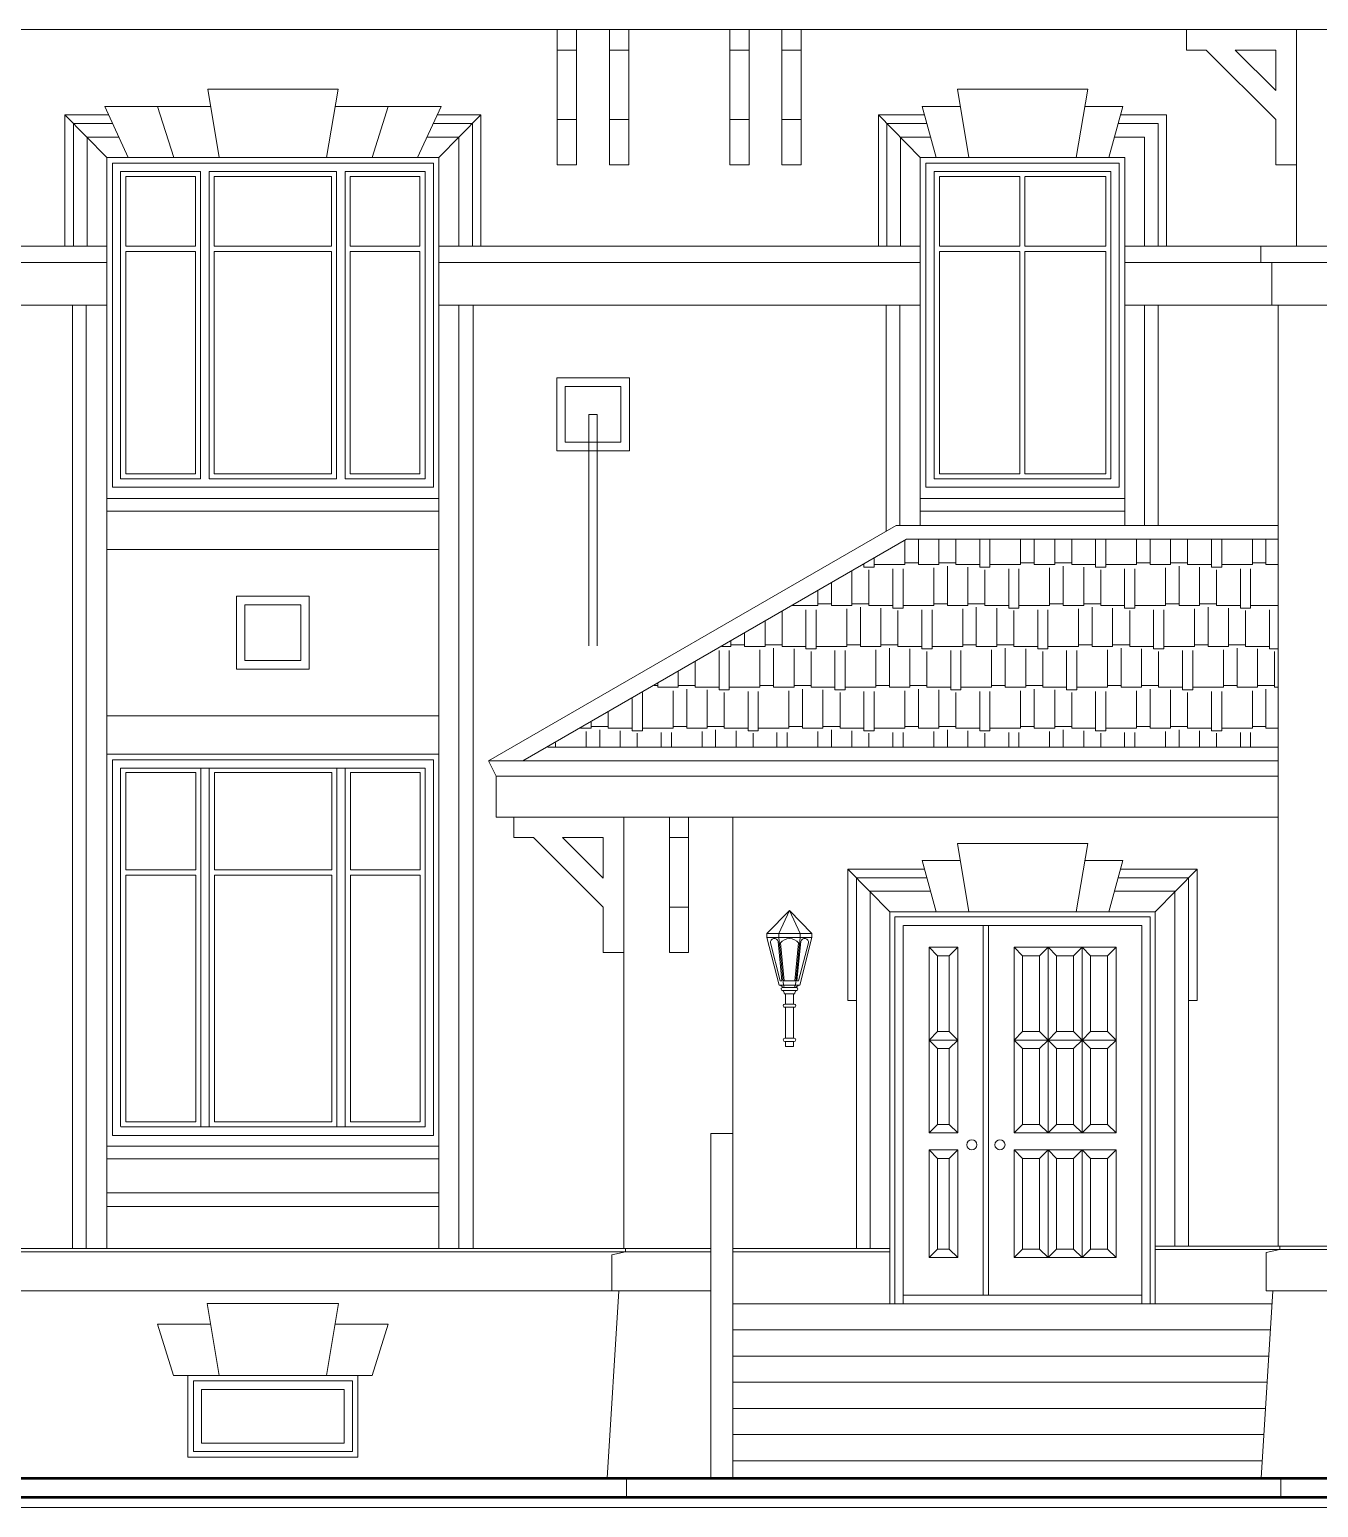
# Model space of a CAD drawing. Header units: millimetres. Extents: x 74752 to 193506, y -83124 to -13126.
# Drawn here: x 82636 to 90200, y -29685 to -21014 of the extents above; entities that cross this region are included whole.
import ezdxf

# ---------------------------------------------------------------- set-up
doc = ezdxf.new("R2010")
doc.units = ezdxf.units.MM
doc.layers.add('wall', color=5, linetype='Continuous')

msp = doc.modelspace()

# ---------------------------------------------------------------- hatches: boundary and pattern name
at = {"layer": 'wall', "linetype": 'Continuous', "lineweight": 15, "ltscale": 0.13, "true_color": 0x8f9991}
h = msp.add_hatch(dxfattribs=at)
h.set_pattern_fill('AR-RSHKE', color=252, scale=20, style=0)
h.set_pattern_definition([(0, (-7030557.72, 1248086.66), (510, 240), [120, -100, 140, -60, 180, -80]), (0, (-7030437.72, 1248096.66), (510, 240), [100, -380, 80, -120]), (0, (-7030197.72, 1248071.66), (510, 240), [60, -620]), (90, (-7030557.72, 1248086.66), (-170, 240), [230, -730]), (90, (-7030437.72, 1248086.66), (-170, 240), [225, -735]), (90, (-7030337.72, 1248086.66), (-170, 240), [210, -750]), (90, (-7030197.72, 1248071.66), (-170, 240), [230, -730]), (90, (-7030137.72, 1248071.66), (-170, 240), [230, -730]), (90, (-7029957.72, 1248086.66), (-170, 240), [220, -740])])
h.paths.add_polyline_path([(89963.6, -24004.7), (87782.3, -24004.7), (85677.5, -25224.9), (89963.6, -25224.9)])

# ---------------------------------------------------------------- linework, layer by layer
at = {"layer": 'wall', "color": 250, "linetype": 'Continuous', "lineweight": 15, "ltscale": 0.13}
for p, q in [((80722.2, -21014.4, -51547.4), (97055.3, -21014.4, -51547.4)), ((89321.3, -21014.4, -51546.7), (90071.9, -21014.4, -51546.7)), ((89426.8, -21014.2, -51546.7), (89426.8, -21134.2, -51546.7)), ((89426.8, -21014.2, -51546.7), (89426.8, -21134.2, -51546.7)), ((90071.9, -21014.4, -51546.7), (90071.9, -22285.9, -51546.7)), ((85731.6, -21134.2, -51566.1), (85846.8, -21134.2, -51566.1)), ((86037.6, -21134.2, -51566.1), (86152.8, -21134.2, -51566.1)), ((86860.8, -21134.2, -51566.1), (86745.6, -21134.2, -51566.1)), ((87166.8, -21134.2, -51566.1), (87051.6, -21134.2, -51566.1)), ((89542, -21134.2, -51546.7), (89426.8, -21134.2, -51546.7)), ((89542, -21134.2, -51546.7), (89426.8, -21134.2, -51546.7)), ((89950.1, -21542.3, -51546.7), (89542, -21134.2, -51546.7)), ((89950.1, -21542.3, -51546.7), (89542, -21134.2, -51546.7)), ((89711.7, -21134.2, -51546.7), (89950.1, -21134.2, -51546.7)), ((89950.1, -21372.6, -51546.7), (89711.7, -21134.2, -51546.7)), ((89711.7, -21134.2, -51546.7), (89950.1, -21134.2, -51546.7)), ((89950.1, -21372.6, -51546.7), (89711.7, -21134.2, -51546.7)), ((89950.1, -21134.2, -51546.7), (89950.1, -21372.6, -51546.7)), ((89950.1, -21134.2, -51546.7), (89950.1, -21372.6, -51546.7)), ((83681.5, -21364.7, -51455), (84064, -21364.7, -51431.8)), ((83681.5, -21364.7, -51468.5), (83749.3, -21764.7, -51481.3)), ((84446.5, -21364.7, -51455), (84064, -21364.7, -51431.8)), ((84446.5, -21364.7, -51468.5), (84378.7, -21764.7, -51481.3)), ((88081.1, -21364.7, -51426.2), (88463.6, -21364.7, -51403)), ((88081.1, -21364.7, -51439.7), (88148.9, -21764.7, -51452.5)), ((88846.2, -21364.7, -51426.2), (88463.6, -21364.7, -51403)), ((88846.2, -21364.7, -51439.7), (88778.4, -21764.7, -51452.5)), ((83077, -21464.7, -51518.5), (83698.4, -21464.7, -51471.6)), ((83214.3, -21764.7, -51545.9), (83077, -21464.7, -51546.7)), ((83387.7, -21464.7, -51547.1), (83481.8, -21764.7, -51546.2)), ((85051, -21464.7, -51518.5), (84429.6, -21464.7, -51471.6)), ((84740.3, -21464.7, -51547.1), (84646.2, -21764.7, -51546.2)), ((84913.6, -21764.7, -51545.9), (85051, -21464.7, -51546.7)), ((87874.4, -21464.7, -51461.6), (88098.1, -21464.7, -51442.8)), ((87956.4, -21764.7, -51532.2), (87874.4, -21464.7, -51534.5)), ((89052.9, -21464.7, -51461.6), (88829.2, -21464.7, -51442.8)), ((88970.9, -21764.7, -51532.2), (89052.9, -21464.7, -51534.5)), ((82843.2, -21514.7, -51536.2), (83099.9, -21514.7, -51516.8)), ((82843.2, -21514.7, -51526.2), (82843.2, -22285.9, -51528.7)), ((83089.2, -21764.7, -51526.4), (82843.2, -21514.7, -51526.2)), ((82893.2, -21565.6, -51526.3), (83123.2, -21565.6, -51526.3)), ((82893.2, -21565.6, -51526.4), (82893.2, -22285.9, -51528.7)), ((85234.7, -21565.6, -51526.3), (85004.8, -21565.6, -51526.3)), ((85284.7, -21514.7, -51536.2), (85028.1, -21514.7, -51516.8)), ((85038.8, -21764.7, -51526.4), (85284.7, -21514.7, -51526.2)), ((85234.7, -21565.6, -51526.4), (85234.7, -22285.9, -51528.7)), ((85284.7, -21514.7, -51526.2), (85284.7, -22285.9, -51528.7)), ((85731.6, -21541.5, -51566.1), (85846.8, -21541.5, -51566.1)), ((86037.6, -21541.5, -51566.1), (86152.8, -21541.5, -51566.1)), ((86860.8, -21541.5, -51566.1), (86745.6, -21541.5, -51566.1)), ((87166.8, -21541.5, -51566.1), (87051.6, -21541.5, -51566.1)), ((87617.7, -21514.7, -51553.9), (87617.7, -22285.9, -51545.3)), ((87617.7, -21514.7, -51552), (87888.1, -21514.7, -51531.6)), ((87863.6, -21764.7, -51544.1), (87617.7, -21514.7, -51544)), ((87667.7, -21565.6, -51544), (87667.7, -22285.9, -51535.7)), ((87667.7, -21565.6, -51544), (87901.9, -21565.6, -51544)), ((89259.5, -21565.6, -51544), (89025.3, -21565.6, -51544)), ((89309.5, -21514.7, -51552), (89039.2, -21514.7, -51531.6)), ((89259.5, -21565.6, -51544), (89259.5, -22285.9, -51535.7)), ((89309.5, -21514.7, -51553.9), (89309.5, -22285.9, -51545.3)), ((89950.1, -21542.3, -51546.7), (89950.1, -21808, -51546.7)), ((89950.1, -21542.3, -51546.7), (89950.1, -21808, -51546.7)), ((82973.2, -21644.7, -51526.4), (83159.4, -21644.7, -51512.3)), ((82973.2, -21644.7, -51526.4), (82973.2, -22285.9, -51528.5)), ((85154.7, -21644.7, -51526.4), (84968.6, -21644.7, -51512.3)), ((85154.7, -21644.7, -51526.4), (85154.7, -22285.9, -51528.5)), ((87747.7, -21644.7, -51544.1), (87923.6, -21644.7, -51530.8)), ((87747.7, -21644.7, -51544.1), (87747.7, -22285.9, -51544.1)), ((89179.5, -21644.7, -51544.1), (89003.7, -21644.7, -51530.8)), ((89179.5, -21644.7, -51544.1), (89179.5, -22285.9, -51544.1)), ((83088.8, -21764.7, -51584), (83088.8, -28164.7, -51606.6)), ((85038.8, -21764.7, -51526.4), (83088.8, -21764.7, -51584)), ((83088.8, -21764.7, -51584), (83088.8, -27574.7, -51604.7)), ((85005.8, -21797.7, -51526.4), (83121.8, -21797.7, -51584)), ((83121.8, -21797.7, -51584), (83121.8, -23699.7, -51574.6)), ((83170.6, -21846.7, -51584), (83639.9, -21846.7, -51568.9)), ((83170.6, -21846.7, -51584), (83170.6, -23650.7, -51574.6)), ((83639.9, -21846.7, -51473.8), (83639.9, -23650.7, -52873.1)), ((83689.9, -21846.7, -51567.2), (84438, -21846.7, -51543.1)), ((83689.9, -21846.7, -51473.8), (83689.9, -23650.7, -52873.1)), ((84438, -21846.7, -51372.6), (84438, -23650.7, -52771.9)), ((84488, -21846.7, -51372.6), (84488, -23650.7, -52771.9)), ((84488, -21846.7, -51541.5), (84957, -21846.7, -51526.4)), ((84957, -21846.7, -51526.4), (84957, -23650.7, -51517)), ((85005.8, -21797.7, -51526.4), (85005.8, -23699.7, -51517)), ((85005.8, -21797.7, -51526.4), (85005.8, -23699.7, -51517)), ((85038.8, -21764.7, -51526.4), (85038.8, -28164.7, -51549)), ((85038.8, -21764.7, -51526.4), (85038.8, -27574.7, -51547.1)), ((87863.6, -21764.7, -51526.4), (87863.6, -23924.7, -51522)), ((89063.6, -21764.7, -51526.4), (87863.6, -21764.7, -51526.4)), ((87863.6, -21764.7, -51526.4), (87863.6, -23924.7, -51522)), ((89030.6, -21797.7, -51509.4), (87896.6, -21797.7, -51544.1)), ((87896.6, -21797.7, -51544.1), (87896.6, -23699.7, -51534.8)), ((87945.4, -21846.7, -51544.1), (88981.9, -21846.7, -51510.7)), ((87945.4, -21846.7, -51544.1), (87945.4, -23650.7, -51534.8)), ((88981.9, -21846.7, -51526.4), (88981.9, -23650.7, -51517.8)), ((89030.6, -21797.7, -51526.4), (89030.6, -23699.7, -51517.8)), ((89063.6, -21764.7, -51526.4), (89063.6, -23924.7, -51522)), ((89063.6, -21764.7, -51526.4), (89063.6, -23924.7, -51522)), ((90070.1, -21808, -51546.7), (89950.1, -21808, -51546.7)), ((90071.9, -21808, -51546.7), (89950.1, -21808, -51546.7)), ((88448, -21876.6, -51544.1), (88448, -22285.9, -51786.1)), ((88478, -21876.6, -51544.1), (88478, -22285.9, -51786.1)), ((83088.8, -21964.7, -51584), (83088.8, -23941.7, -51574.6)), ((85038.8, -21964.7, -51526.4), (85038.8, -23941.7, -51517)), ((87863.6, -21956.3, -51548.1), (87863.6, -23924.7, -51518)), ((89063.6, -21956.3, -51548.1), (89063.6, -23924.7, -51518)), ((83088.8, -22285.9, -51949.8), (81262.2, -22285.9, -51949.8)), ((87863.6, -22285.9, -51585.5), (85038.8, -22285.9, -51585.5)), ((88448, -22285.9, -51786.1), (87975.5, -22285.9, -51786.1)), ((88448, -22316.3, -51786.1), (87975.5, -22316.3, -51786.1)), ((88448, -22316.3, -51786.1), (88448, -23620.9, -51269.5)), ((88951.8, -22285.9, -51786.1), (88478, -22285.9, -51786.1)), ((88951.8, -22316.3, -51786.1), (88478, -22316.3, -51786.1)), ((88478, -22316.3, -51786.1), (88478, -23620.9, -51269.5)), ((89862, -22285.9, -51585.5), (89063.6, -22285.9, -51585.5)), ((89862, -22285.9, -51585.5), (91643.8, -22285.9, -51614)), ((89862, -22285.9, -51584.8), (89862, -22380.9, -51584.8)), ((89862, -22349.2, -51546.7), (89862, -22380.9, -51538.9)), ((89862, -22349.2, -51546.7), (89862, -22380.9, -51538.9)), ((81262.2, -22380.9, -51949.8), (83088.8, -22380.9, -51949.8)), ((85038.8, -22380.9, -51585.5), (87863.6, -22380.9, -51585.5)), ((89862, -22380.9, -51538.9), (89063.6, -22380.9, -51538.9)), ((89862, -22380.9, -51538.9), (89927, -22380.9, -51538.9)), ((89927, -22630.9, -51585.5), (89927, -22380.9, -51538.9)), ((89927, -22630.9, -51585.5), (89927, -22380.9, -51538.9)), ((89927, -22630.9, -51584.8), (89927, -22380.9, -51577.1)), ((89927, -22630.9, -51584.8), (89927, -22380.9, -51577.1)), ((89927, -22380.9, -51538.9), (91643.8, -22380.9, -51575.1)), ((81327.2, -22630.9, -51949.8), (83088.8, -22630.9, -51949.8)), ((82888.8, -22630.9, -51586.3), (82888.8, -28164.7, -51598.2)), ((82968.8, -22630.9, -51586.5), (82968.8, -28164.7, -51600.5)), ((85038.8, -22630.9, -51585.5), (87863.6, -22630.9, -51585.5)), ((85154.7, -22630.9, -51529.7), (85154.7, -28164.7, -51548.1)), ((85239.2, -22630.9, -51586.3), (85239.2, -28164.7, -51598.2)), ((87663.6, -22630.9, -51536.1), (87663.6, -23958, -51521.3)), ((87743.6, -22630.9, -51536.7), (87743.6, -23924.7, -51521.8)), ((89063.6, -22630.9, -51585.5), (89963.6, -22630.9, -51585.5)), ((89179.5, -22630.9, -51536.7), (89179.5, -23924.7, -51521.8)), ((89259.5, -22630.9, -51536.1), (89259.5, -23924.7, -51521.7)), ((89927, -22630.9, -51585.5), (89963.6, -22630.9, -51585.5)), ((89927, -22630.9, -51584.8), (89963.6, -22630.9, -51584.8)), ((89963.6, -22630.9, -51585.5), (89963.6, -28151.1, -51548.9)), ((89963.6, -22630.9, -51582.5), (91643.8, -22630.9, -51614)), ((85918.1, -23271.7, -51566.1), (85918.1, -24629.6, -51566.1)), ((85968.1, -23271.7, -51566.1), (85918.1, -23271.7, -51566.1)), ((85968.1, -23271.7, -51566.1), (85968.1, -24629.6, -51566.1)), ((83639.9, -23650.7, -51559.5), (83170.6, -23650.7, -51574.6)), ((84438, -23650.7, -51533.8), (83689.9, -23650.7, -51557.9)), ((84957, -23650.7, -51517), (84488, -23650.7, -51532.2)), ((88981.9, -23650.7, -51517.8), (87945.4, -23650.7, -51517.8)), ((85005.8, -23699.7, -51517), (83121.8, -23699.7, -51574.6)), ((89030.6, -23699.7, -51517.8), (87896.6, -23699.7, -51517.8)), ((83088.8, -23764.7, -51574.6), (85038.8, -23764.7, -51517)), ((83088.8, -23839.7, -51574.6), (85038.8, -23839.7, -51517)), ((87863.6, -23764.7, -51517.8), (89063.6, -23764.7, -51517.8)), ((87863.6, -23839.7, -51517.8), (89063.6, -23839.7, -51517.8)), ((85330.1, -25305.3, -51517.8), (87721.4, -23924.7, -51517.8)), ((87721.4, -23924.7, -54751.2), (89963.6, -23924.7, -54751.2)), ((85531.1, -25304.4, -51517.8), (87782.3, -24004.7, -51517.8)), ((87782.3, -24004.7, -54751.2), (89963.6, -24004.7, -54751.2)), ((83088.8, -24064.7, -51574.6), (85038.8, -24064.7, -51517)), ((83088.8, -25039.9, -51546.7), (85038.8, -25039.9, -51489.1)), ((85677.5, -25224.4, -51517.8), (89963.6, -25224.4, -51517.8)), ((83088.8, -25264.9, -51546.7), (85038.8, -25264.9, -51489.1)), ((83088.8, -25264.9, -51546.7), (85038.8, -25264.9, -51489.1)), ((83121.8, -25297.9, -51546.7), (83121.8, -27501.7, -51604.7)), ((85005.8, -25297.9, -51489.1), (83121.8, -25297.9, -51546.7)), ((85005.8, -25297.9, -51489.1), (85005.8, -27501.7, -51547.1)), ((85373.9, -25395.2, -51517.8), (85330.1, -25305.3, -51517.8)), ((85331, -25304.4, -51517.8), (89963.6, -25304.4, -51517.8)), ((83170.6, -25346.9, -51546.7), (84957, -25346.9, -51489.1)), ((83170.6, -25346.9, -51546.7), (83170.6, -27450.7, -51604.7)), ((83641, -25346.9, -51269.7), (83641, -27452.7, -52903.1)), ((83691, -25346.9, -51269.7), (83691, -27452.7, -52903.1)), ((84439.1, -25346.9, -51168.5), (84439.1, -27452.7, -52802)), ((84489.1, -25346.9, -51168.5), (84489.1, -27452.7, -52802)), ((84957, -25346.9, -51489.1), (84957, -27452.7, -51547.1)), ((85373.7, -25394.3, -51517.8), (89963.6, -25394.3, -51517.8)), ((85373.7, -25634.7, -51517.8), (85373.7, -25394.7, -51517.8)), ((85373.7, -25634.7, -51517.8), (89963.6, -25634.7, -51517.8)), ((85478.5, -25635, -51517.8), (85478.5, -25755, -51517.8)), ((85478.5, -25635, -51517.8), (85478.5, -25755, -51517.8)), ((85593.7, -25755, -51517.8), (85478.5, -25755, -51517.8)), ((85593.7, -25755, -51517.8), (85478.5, -25755, -51517.8)), ((86001.8, -26163.1, -51517.8), (85593.7, -25755, -51517.8)), ((86001.8, -26163.1, -51517.8), (85593.7, -25755, -51517.8)), ((85763.4, -25755, -51517.8), (86001.8, -25755, -51517.8)), ((86001.8, -25993.4, -51517.8), (85763.4, -25755, -51517.8)), ((85763.4, -25755, -51517.8), (86001.8, -25755, -51517.8)), ((86001.8, -25993.4, -51517.8), (85763.4, -25755, -51517.8)), ((86001.8, -25755, -51517.8), (86001.8, -25993.4, -51517.8)), ((86001.8, -25755, -51517.8), (86001.8, -25993.4, -51517.8)), ((86506, -25755, -51517.8), (86390.8, -25755, -51517.8)), ((88081.1, -25789.7, -51446.8), (88463.6, -25789.7, -51423.6)), ((88081.1, -25789.7, -51460.3), (88148.9, -26189.7, -51473.2)), ((88846.2, -25789.7, -51446.8), (88463.6, -25789.7, -51423.6)), ((88846.2, -25789.7, -51460.3), (88778.4, -26189.7, -51473.2)), ((87874.4, -25889.7, -51482.2), (88098.1, -25889.7, -51463.4)), ((87956.4, -26189.7, -51552.8), (87874.4, -25889.7, -51555.2)), ((89052.9, -25889.7, -51482.2), (88829.2, -25889.7, -51463.4)), ((88970.9, -26189.7, -51552.8), (89052.9, -25889.7, -51555.2)), ((87438.7, -25939.7, -51556.8), (87438.7, -26710.9, -51548.2)), ((87438.7, -25939.7, -51554.9), (87888.1, -25939.7, -51521)), ((87684.6, -26189.7, -51547), (87438.7, -25939.7, -51546.9)), ((87488.7, -25990.6, -51546.9), (87488.7, -28164.7, -51521.9)), ((87488.7, -25990.6, -51546.9), (87901.9, -25990.6, -51546.9)), ((89438.5, -25990.6, -51546.9), (89025.3, -25990.6, -51546.9)), ((89488.5, -25939.7, -51554.9), (89039.2, -25939.7, -51521)), ((89242.6, -26189.7, -51547), (89488.5, -25939.7, -51546.9)), ((89438.5, -25990.6, -51546.9), (89438.5, -28151.1, -51522)), ((89488.5, -25939.7, -51556.8), (89488.5, -26710.9, -51548.2)), ((87568.7, -26069.7, -51547), (87923.6, -26069.7, -51520.2)), ((87568.7, -26069.7, -51547), (87568.7, -28164.7, -51547)), ((89358.5, -26069.7, -51547), (89003.7, -26069.7, -51520.2)), ((89358.5, -26069.7, -51547), (89358.5, -28151.1, -51547)), ((86001.8, -26163.1, -51517.8), (86001.8, -26428.8, -51517.8)), ((86001.8, -26163.1, -51517.8), (86001.8, -26428.8, -51517.8)), ((86506, -26162.3, -51517.8), (86390.8, -26162.3, -51517.8)), ((87095.9, -26183.1, -51545.2), (86963.9, -26317.3, -51545.2)), ((87033.5, -26317.3, -51545.2), (87095.9, -26183.1, -51545.2)), ((87227.9, -26317.3, -51545.2), (87095.9, -26183.1, -51545.2)), ((87158.3, -26317.3, -51545.2), (87095.9, -26183.1, -51545.2)), ((87684.6, -26189.7, -51547), (87684.6, -28489.7, -51547)), ((87684.6, -26189.7, -51547), (89242.6, -26189.7, -51547)), ((87684.6, -26189.7, -51547), (87684.6, -28489.7, -51547)), ((87713.6, -26219.7, -51547), (87713.6, -28489.7, -51547)), ((87713.6, -26219.7, -51547), (87713.6, -28489.7, -51547)), ((87715, -26219.7, -51547), (89213.7, -26219.7, -51547)), ((87715, -26219.7, -51547), (89213.7, -26219.7, -51547)), ((87763.6, -26269.7, -51547), (87763.6, -28489.7, -51547)), ((87763.6, -26269.7, -51547), (87763.6, -28489.7, -51547)), ((87765, -26269.7, -51547), (89163.7, -26269.7, -51547)), ((87765, -26269.7, -51547), (89163.7, -26269.7, -51547)), ((88233, -26269.7, -51547), (88233, -28439.6, -51547)), ((88233, -26269.7, -51547), (88233, -28439.6, -51547)), ((88263.4, -26269.7, -51547), (88263.4, -28439.6, -51547)), ((88263.4, -26269.7, -51547), (88263.4, -28439.6, -51547)), ((89163.7, -26269.7, -51547), (89163.7, -28489.5, -51547)), ((89163.7, -26269.7, -51547), (89163.7, -28489.5, -51547)), ((89213.7, -26219.7, -51547), (89213.7, -28489.5, -51547)), ((89213.7, -26219.7, -51547), (89213.7, -28489.5, -51547)), ((89242.6, -26189.7, -51547), (89242.6, -28489.5, -51547)), ((89242.6, -26189.7, -51547), (89242.6, -28489.5, -51547)), ((87227.9, -26317.3, -51545.2), (86963.9, -26317.3, -51545.2)), ((86963.9, -26317.3, -51545.2), (86963.9, -26341.3, -51545.2)), ((87227.9, -26341.3, -51545.2), (86963.9, -26341.3, -51545.2)), ((87035.9, -26619.7, -51545.2), (86963.9, -26341.3, -51545.2)), ((87033.5, -26341.3, -51545.2), (87033.5, -26317.3, -51545.2)), ((87059.9, -26619.7, -51545.2), (87033.5, -26341.3, -51545.2)), ((87131.9, -26619.7, -51545.2), (87158.3, -26341.3, -51545.2)), ((87227.9, -26341.3, -51545.2), (87155.9, -26619.7, -51545.2)), ((87158.3, -26341.3, -51545.2), (87158.3, -26317.3, -51545.2)), ((87227.9, -26341.3, -51545.2), (87227.9, -26317.3, -51545.2)), ((86121.8, -26428.8, -51517.8), (86001.8, -26428.8, -51517.8)), ((86121.8, -26428.8, -51517.8), (86001.8, -26428.8, -51517.8)), ((87042.1, -26595.7, -51545.2), (86984.5, -26372.8, -51545.2)), ((87051.8, -26595.7, -51545.2), (87029.6, -26363.7, -51545.2)), ((87063.9, -26595.7, -51545.2), (87042.5, -26372.6, -51545.2)), ((87128, -26595.7, -51545.2), (87149.3, -26372.8, -51545.2)), ((87140, -26595.7, -51545.2), (87162.3, -26363.7, -51545.2)), ((87207.4, -26372.8, -51545.2), (87149.7, -26595.7, -51545.2)), ((87915, -26397.7, -51547), (88083, -26397.7, -51547)), ((87915, -26397.7, -51547), (87915, -27487.1, -51547)), ((87965, -26447.7, -51547), (87915, -26397.7, -51547)), ((87915, -26397.7, -51547), (88083, -26397.7, -51547)), ((87915, -26397.7, -51547), (87915, -27487.1, -51547)), ((87965, -26447.7, -51547), (87915, -26397.7, -51547)), ((88033, -26447.7, -51547), (88083, -26397.7, -51547)), ((88033, -26447.7, -51547), (88083, -26397.7, -51547)), ((88083, -26397.7, -51547), (88083, -27487.1, -51547)), ((88083, -26397.7, -51547), (88083, -27487.1, -51547)), ((89012.3, -26397.7, -51547), (88414.2, -26397.7, -51547)), ((88414.2, -26397.7, -51547), (88414.2, -27487.1, -51547)), ((88464.2, -26447.7, -51547), (88414.2, -26397.7, -51547)), ((89012.3, -26397.7, -51547), (88414.2, -26397.7, -51547)), ((88414.2, -26397.7, -51547), (88414.2, -27487.1, -51547)), ((88464.2, -26447.7, -51547), (88414.2, -26397.7, -51547)), ((88563.6, -26447.7, -51547), (88613.6, -26397.7, -51547)), ((88613.6, -26397.7, -51547), (88613.6, -27487.1, -51547)), ((88613.6, -26397.7, -51547), (88613.6, -27487.1, -51547)), ((88663.6, -26447.7, -51547), (88613.6, -26397.7, -51547)), ((88762.9, -26447.7, -51547), (88812.9, -26397.7, -51547)), ((88762.9, -26447.7, -51547), (88812.9, -26397.7, -51547)), ((88812.9, -26397.7, -51547), (88812.9, -27487.1, -51547)), ((88862.9, -26447.7, -51547), (88812.9, -26397.7, -51547)), ((88812.9, -26397.7, -51547), (88812.9, -27487.1, -51547)), ((88962.3, -26447.7, -51547), (89012.3, -26397.7, -51547)), ((88962.3, -26447.7, -51547), (89012.3, -26397.7, -51547)), ((89012.3, -26397.7, -51547), (89012.3, -27487.1, -51547)), ((89012.3, -26397.7, -51547), (89012.3, -27487.1, -51547)), ((87965, -26447.7, -51547), (88033, -26447.7, -51547)), ((87965, -26447.7, -51547), (87965, -26892.4, -51547)), ((87965, -26447.7, -51547), (88033, -26447.7, -51547)), ((87965, -26447.7, -51547), (87965, -26892.4, -51547)), ((88033, -26447.7, -51547), (88033, -26892.4, -51547)), ((88033, -26447.7, -51547), (88033, -26892.4, -51547)), ((88563.6, -26447.7, -51547), (88464.2, -26447.7, -51547)), ((88464.2, -26447.7, -51547), (88464.2, -26892.4, -51547)), ((88563.6, -26447.7, -51547), (88464.2, -26447.7, -51547)), ((88464.2, -26447.7, -51547), (88464.2, -26892.4, -51547)), ((88563.6, -26447.7, -51547), (88563.6, -26892.4, -51547)), ((88563.6, -26447.7, -51547), (88563.6, -26892.4, -51547)), ((88762.9, -26447.7, -51547), (88663.6, -26447.7, -51547)), ((88762.9, -26447.7, -51547), (88663.6, -26447.7, -51547)), ((88663.6, -26447.7, -51547), (88663.6, -26892.4, -51547)), ((88762.9, -26447.7, -51547), (88762.9, -26892.4, -51547)), ((88762.9, -26447.7, -51547), (88762.9, -26892.4, -51547)), ((88962.3, -26447.7, -51547), (88862.9, -26447.7, -51547)), ((88962.3, -26447.7, -51547), (88862.9, -26447.7, -51547)), ((88862.9, -26447.7, -51547), (88862.9, -26892.4, -51547)), ((88962.3, -26447.7, -51547), (88962.3, -26892.4, -51547)), ((88962.3, -26447.7, -51547), (88962.3, -26892.4, -51547)), ((87051.8, -26595.7, -51545.2), (87042.1, -26595.7, -51545.2)), ((87128, -26595.7, -51545.2), (87063.9, -26595.7, -51545.2)), ((87149.7, -26595.7, -51545.2), (87140, -26595.7, -51545.2)), ((87155.9, -26619.7, -51545.2), (87035.9, -26619.7, -51545.2)), ((87136, -26634.3, -51545.2), (87055.9, -26634.3, -51545.2)), ((87135.7, -26652.4, -51545.2), (87056.1, -26652.4, -51545.2)), ((87127.6, -26670.5, -51545.2), (87064.3, -26670.5, -51545.2)), ((87071.9, -26670.5, -51545.2), (87071.9, -26732.3, -51545.2)), ((87119.9, -26670.5, -51545.2), (87119.9, -26732.3, -51545.2)), ((87067.9, -26732.3, -51545.2), (87124, -26732.3, -51545.2)), ((87068.1, -26750.3, -51545.2), (87123.7, -26750.3, -51545.2)), ((87071.9, -26750.3, -51545.2), (87071.9, -26932.1, -51545.2)), ((87119.9, -26750.3, -51545.2), (87119.9, -26932.1, -51545.2)), ((87438.7, -26710.9, -51548.2), (87488.7, -26710.9, -51548)), ((89488.5, -26710.9, -51548.2), (89438.5, -26710.9, -51548)), ((87067.9, -26932.1, -51545.2), (87124, -26932.1, -51545.2)), ((87068.1, -26950.2, -51545.2), (87123.7, -26950.2, -51545.2)), ((87965, -26892.4, -51547), (87915, -26942.4, -51547)), ((87915, -26942.4, -51547), (88083, -26942.4, -51547)), ((87965, -26992.4, -51547), (87915, -26942.4, -51547)), ((87965, -26892.4, -51547), (88033, -26892.4, -51547)), ((88033, -26892.4, -51547), (88083, -26942.4, -51547)), ((88033, -26992.4, -51547), (88083, -26942.4, -51547)), ((88464.2, -26892.4, -51547), (88414.2, -26942.4, -51547)), ((88464.2, -26992.4, -51547), (88414.2, -26942.4, -51547)), ((88414.2, -26942.4, -51547), (89012.3, -26942.4, -51547)), ((88563.6, -26892.4, -51547), (88464.2, -26892.4, -51547)), ((88563.6, -26892.4, -51547), (88613.6, -26942.4, -51547)), ((88563.6, -26992.4, -51547), (88613.6, -26942.4, -51547)), ((88663.6, -26892.4, -51547), (88613.6, -26942.4, -51547)), ((88663.6, -26992.4, -51547), (88613.6, -26942.4, -51547)), ((88762.9, -26892.4, -51547), (88663.6, -26892.4, -51547)), ((88762.9, -26892.4, -51547), (88812.9, -26942.4, -51547)), ((88762.9, -26992.4, -51547), (88812.9, -26942.4, -51547)), ((88862.9, -26892.4, -51547), (88812.9, -26942.4, -51547)), ((88862.9, -26992.4, -51547), (88812.9, -26942.4, -51547)), ((88962.3, -26892.4, -51547), (88862.9, -26892.4, -51547)), ((88962.3, -26892.4, -51547), (89012.3, -26942.4, -51547)), ((88962.3, -26992.4, -51547), (89012.3, -26942.4, -51547)), ((87965, -26992.4, -51547), (87965, -27437.1, -51547)), ((87965, -26992.4, -51547), (87965, -27437.1, -51547)), ((87965, -26992.4, -51547), (88033, -26992.4, -51547)), ((88033, -26992.4, -51547), (88033, -27437.1, -51547)), ((88033, -26992.4, -51547), (88033, -27437.1, -51547)), ((88464.2, -26992.4, -51547), (88464.2, -27437.1, -51547)), ((88464.2, -26992.4, -51547), (88464.2, -27437.1, -51547)), ((88563.6, -26992.4, -51547), (88464.2, -26992.4, -51547)), ((88563.6, -26992.4, -51547), (88563.6, -27437.1, -51547)), ((88563.6, -26992.4, -51547), (88563.6, -27437.1, -51547)), ((88613.6, -27042.4, -51547), (88613.6, -27487.1, -51547)), ((88613.6, -27042.4, -51547), (88613.6, -27487.1, -51547)), ((88663.6, -26992.4, -51547), (88663.6, -27437.1, -51547)), ((88762.9, -26992.4, -51547), (88663.6, -26992.4, -51547)), ((88762.9, -26992.4, -51547), (88762.9, -27437.1, -51547)), ((88762.9, -26992.4, -51547), (88762.9, -27437.1, -51547)), ((88812.9, -27042.4, -51547), (88812.9, -27487.1, -51547)), ((88812.9, -27042.4, -51547), (88812.9, -27487.1, -51547)), ((88862.9, -26992.4, -51547), (88862.9, -27437.1, -51547)), ((88962.3, -26992.4, -51547), (88862.9, -26992.4, -51547)), ((88962.3, -26992.4, -51547), (88962.3, -27437.1, -51547)), ((88962.3, -26992.4, -51547), (88962.3, -27437.1, -51547)), ((84957, -27452.7, -51547.1), (83170.8, -27452.7, -51604.7)), ((87915, -27487.1, -51547), (87965, -27437.1, -51547)), ((87915, -27487.1, -51547), (87965, -27437.1, -51547)), ((87965, -27437.1, -51547), (88033, -27437.1, -51547)), ((87965, -27437.1, -51547), (88033, -27437.1, -51547)), ((88083, -27487.1, -51547), (88033, -27437.1, -51547)), ((88083, -27487.1, -51547), (88033, -27437.1, -51547)), ((88414.2, -27487.1, -51547), (88464.2, -27437.1, -51547)), ((88414.2, -27487.1, -51547), (88464.2, -27437.1, -51547)), ((88563.6, -27437.1, -51547), (88464.2, -27437.1, -51547)), ((88563.6, -27437.1, -51547), (88464.2, -27437.1, -51547)), ((88613.6, -27487.1, -51547), (88563.6, -27437.1, -51547)), ((88613.6, -27487.1, -51547), (88563.6, -27437.1, -51547)), ((88613.6, -27487.1, -51547), (88663.6, -27437.1, -51547)), ((88762.9, -27437.1, -51547), (88663.6, -27437.1, -51547)), ((88762.9, -27437.1, -51547), (88663.6, -27437.1, -51547)), ((88812.9, -27487.1, -51547), (88762.9, -27437.1, -51547)), ((88812.9, -27487.1, -51547), (88862.9, -27437.1, -51547)), ((88962.3, -27437.1, -51547), (88862.9, -27437.1, -51547)), ((88962.3, -27437.1, -51547), (88862.9, -27437.1, -51547)), ((89012.3, -27487.1, -51547), (88962.3, -27437.1, -51547)), ((89012.3, -27487.1, -51547), (88962.3, -27437.1, -51547)), ((83088.8, -27564.7, -51604.7), (85038.8, -27564.7, -51547.1)), ((85005.8, -27501.7, -51547.1), (83121.8, -27501.7, -51604.7)), ((87915, -27487.1, -51547), (88083, -27487.1, -51547)), ((87915, -27487.1, -51547), (88083, -27487.1, -51547)), ((89012.3, -27487.1, -51547), (88414.2, -27487.1, -51547)), ((89012.3, -27487.1, -51547), (88414.2, -27487.1, -51547)), ((83088.8, -27639.7, -51604.7), (85038.8, -27639.7, -51547.1)), ((87915, -27587.1, -51547), (88083, -27587.1, -51547)), ((87915, -27587.1, -51547), (87915, -28218.6, -51547)), ((87965, -27637.1, -51547), (87915, -27587.1, -51547)), ((87915, -27587.1, -51547), (88083, -27587.1, -51547)), ((87915, -27587.1, -51547), (87915, -28218.6, -51547)), ((87965, -27637.1, -51547), (87915, -27587.1, -51547)), ((87965, -27637.1, -51547), (88033, -27637.1, -51547)), ((87965, -27637.1, -51547), (87965, -28168.6, -51547)), ((87965, -27637.1, -51547), (88033, -27637.1, -51547)), ((87965, -27637.1, -51547), (87965, -28168.6, -51547)), ((88033, -27637.1, -51547), (88083, -27587.1, -51547)), ((88033, -27637.1, -51547), (88083, -27587.1, -51547)), ((88033, -27637.1, -51547), (88033, -28168.6, -51547)), ((88033, -27637.1, -51547), (88033, -28168.6, -51547)), ((88083, -27587.1, -51547), (88083, -28218.6, -51547)), ((88083, -27587.1, -51547), (88083, -28218.6, -51547)), ((88414.2, -27587.1, -51547), (88414.2, -28218.6, -51547)), ((89012.3, -27587.1, -51547), (88414.2, -27587.1, -51547)), ((88464.2, -27637.1, -51547), (88414.2, -27587.1, -51547)), ((88414.2, -27587.1, -51547), (88414.2, -28218.6, -51547)), ((89012.3, -27587.1, -51547), (88414.2, -27587.1, -51547)), ((88464.2, -27637.1, -51547), (88414.2, -27587.1, -51547)), ((88464.2, -27637.1, -51547), (88464.2, -28168.6, -51547)), ((88563.6, -27637.1, -51547), (88464.2, -27637.1, -51547)), ((88464.2, -27637.1, -51547), (88464.2, -28168.6, -51547)), ((88563.6, -27637.1, -51547), (88464.2, -27637.1, -51547)), ((88563.6, -27637.1, -51547), (88464.2, -27637.1, -51547)), ((88563.6, -27637.1, -51547), (88613.6, -27587.1, -51547)), ((88563.6, -27637.1, -51547), (88563.6, -28081.8, -51547)), ((88563.6, -27637.1, -51547), (88563.6, -28168.6, -51547)), ((88613.6, -27587.1, -51547), (88613.6, -28131.8, -51547)), ((88613.6, -27587.1, -51547), (88613.6, -28218.6, -51547)), ((88663.6, -27637.1, -51547), (88613.6, -27587.1, -51547)), ((88762.9, -27637.1, -51547), (88663.6, -27637.1, -51547)), ((88762.9, -27637.1, -51547), (88663.6, -27637.1, -51547)), ((88663.6, -27637.1, -51547), (88663.6, -28168.6, -51547)), ((88762.9, -27637.1, -51547), (88663.6, -27637.1, -51547)), ((88762.9, -27637.1, -51547), (88812.9, -27587.1, -51547)), ((88762.9, -27637.1, -51547), (88762.9, -28168.6, -51547)), ((88762.9, -27637.1, -51547), (88762.9, -28168.6, -51547)), ((88812.9, -27587.1, -51547), (88812.9, -28168.6, -51547)), ((88812.9, -27587.1, -51547), (88812.9, -28218.6, -51547)), ((88862.9, -27637.1, -51547), (88812.9, -27587.1, -51547)), ((88962.3, -27637.1, -51547), (88862.9, -27637.1, -51547)), ((88962.3, -27637.1, -51547), (88862.9, -27637.1, -51547)), ((88862.9, -27637.1, -51547), (88862.9, -28168.6, -51547)), ((88962.3, -27637.1, -51547), (88862.9, -27637.1, -51547)), ((88962.3, -27637.1, -51547), (89012.3, -27587.1, -51547)), ((88962.3, -27637.1, -51547), (89012.3, -27587.1, -51547)), ((88962.3, -27637.1, -51547), (88962.3, -28168.6, -51547)), ((88962.3, -27637.1, -51547), (88962.3, -28168.6, -51547)), ((89012.3, -27587.1, -51547), (89012.3, -28218.6, -51547)), ((89012.3, -27587.1, -51547), (89012.3, -28218.6, -51547)), ((83088.8, -27839.4, -51605.4), (85038.8, -27839.5, -58796.3)), ((83088.8, -27839.4, -54401), (85038.8, -27839.4, -54401)), ((83088.8, -27919.4, -51814), (85038.8, -27919.5, -58125.8)), ((83088.8, -27919.4, -54401), (85038.8, -27919.4, -54401)), ((79863.3, -28164.7, -51546.7), (86634.4, -28164.7, -51546.7)), ((86133.3, -28184.7, -51546.7), (86133.3, -28164.7, -51546.7)), ((86763.6, -28164.7, -51546.7), (87684.6, -28164.7, -51546.7)), ((87915, -28218.6, -51547), (87965, -28168.6, -51547)), ((87915, -28218.6, -51547), (87965, -28168.6, -51547)), ((87965, -28168.6, -51547), (88033, -28168.6, -51547)), ((87965, -28168.6, -51547), (88033, -28168.6, -51547)), ((88083, -28218.6, -51547), (88033, -28168.6, -51547)), ((88083, -28218.6, -51547), (88033, -28168.6, -51547)), ((88414.2, -28218.6, -51547), (88464.2, -28168.6, -51547)), ((88414.2, -28218.6, -51547), (88464.2, -28168.6, -51547)), ((88563.6, -28168.6, -51547), (88464.2, -28168.6, -51547)), ((88563.6, -28168.6, -51547), (88464.2, -28168.6, -51547)), ((88563.6, -28168.6, -51547), (88464.2, -28168.6, -51547)), ((88613.6, -28218.6, -51547), (88563.6, -28168.6, -51547)), ((88613.6, -28218.6, -51547), (88663.6, -28168.6, -51547)), ((88762.9, -28168.6, -51547), (88663.6, -28168.6, -51547)), ((88762.9, -28168.6, -51547), (88663.6, -28168.6, -51547)), ((88762.9, -28168.6, -51547), (88663.6, -28168.6, -51547)), ((88812.9, -28218.6, -51547), (88762.9, -28168.6, -51547)), ((88812.9, -28218.6, -51547), (88862.9, -28168.6, -51547)), ((88962.3, -28168.6, -51547), (88862.9, -28168.6, -51547)), ((88962.3, -28168.6, -51547), (88862.9, -28168.6, -51547)), ((88962.3, -28168.6, -51547), (88862.9, -28168.6, -51547)), ((89012.3, -28218.6, -51547), (88962.3, -28168.6, -51547)), ((89012.3, -28218.6, -51547), (88962.3, -28168.6, -51547)), ((89242.6, -28151.1, -48342.7), (91643.8, -28151.1, -48342.7)), ((89242.6, -28171.1, -48342.7), (91619.4, -28171.1, -48342.7)), ((89973.3, -28171.1, -48342.7), (89893.6, -28188.4, -48342.7)), ((89973.3, -28171.1, -51548.9), (89893.6, -28188.4, -51548.9)), ((89973.3, -28171.1, -48342.7), (89973.3, -28151.1, -48342.7)), ((89973.3, -28171.1, -51548.9), (89973.3, -28151.1, -51548.9)), ((79863.3, -28184.7, -51546.7), (86634.4, -28184.7, -51546.7)), ((86133.3, -28184.7, -51546.7), (86053.6, -28202, -51546.7)), ((86053.6, -28414.7, -51546.7), (86053.6, -28202, -51546.7)), ((86763.6, -28184.7, -51546.7), (87684.6, -28184.7, -51546.7)), ((87915, -28218.6, -51547), (88083, -28218.6, -51547)), ((87915, -28218.6, -51547), (88083, -28218.6, -51547)), ((89012.3, -28218.6, -51547), (88414.2, -28218.6, -51547)), ((89012.3, -28218.6, -51547), (88414.2, -28218.6, -51547)), ((89893.6, -28401.1, -48342.7), (89893.6, -28188.4, -48342.7)), ((89893.6, -28414.7, -51548.9), (89893.6, -28188.4, -51548.9)), ((79783.6, -28414.7, -51546.7), (86634.4, -28414.7, -51546.7)), ((86093.6, -28414.7, -51546.7), (86025.3, -29513.6, -51546.7)), ((89932.8, -28414.7, -51548.9), (89864.4, -29513.6, -51548.9)), ((89893.6, -28414.7, -51546.7), (103739.9, -28414.7, -51546.7)), ((83677.8, -28489, -51488.5), (83749.1, -28909.9, -51502)), ((83677.8, -28489, -51488.5), (84449.9, -28489, -51488.5)), ((84449.9, -28489, -51488.5), (84378.5, -28909.9, -51502)), ((86763.6, -28489.7, -51546.3), (89864.7, -28489.7, -51546.3)), ((89163.7, -28439.5, -51547), (87763.6, -28439.7, -51547)), ((89864.7, -28489.7, -51546.3), (89928.1, -28489.7, -51546.3)), ((83387.5, -28609.9, -51515.8), (83698.2, -28609.9, -51492.3)), ((83387.5, -28609.9, -51567.8), (83481.6, -28909.9, -51567)), ((84740.1, -28609.9, -51515.8), (84429.4, -28609.9, -51492.3)), ((84740.1, -28609.9, -51567.8), (84646, -28909.9, -51567)), ((86763.6, -28643.2, -51546.3), (89918.6, -28643.2, -51546.3)), ((86763.6, -28796.7, -51546.3), (89909, -28796.7, -51546.3)), ((84646, -28909.9, -51558.7), (83481.6, -28909.9, -51593.1)), ((84530.4, -28942.9, -51458), (83597.2, -28942.9, -51477.2)), ((83597.2, -28942.9, -51458), (83597.2, -29357.2, -51469.2)), ((84530.4, -28942.9, -51458), (84530.4, -29357.2, -51469.2)), ((86763.6, -28950.2, -51546.3), (89899.5, -28950.2, -51546.3)), ((83646, -28991.9, -51477.1), (84481.7, -28991.9, -51458)), ((83646, -28991.9, -51458), (83646, -29308.2, -51467)), ((84481.7, -28991.9, -51458), (84481.7, -29308.2, -51467)), ((86763.6, -29103.7, -51546.3), (89889.9, -29103.7, -51546.3)), ((86763.6, -29257.2, -51546.3), (89880.4, -29257.2, -51546.3)), ((84530.4, -29357.2, -51458), (83597.2, -29357.2, -51477.2)), ((83646, -29308.2, -51477.1), (84481.7, -29308.2, -51458)), ((86763.6, -29410.7, -51546.3), (89870.8, -29410.7, -51546.3)), ((86138.9, -29513.6, -51547.4), (86138.9, -29625.5, -51547.4)), ((89978.9, -29513.6, -51547), (89978.9, -29625.5, -51547)), ((130335, -29684.7, -51547), (74751.7, -29684.7, -51547))]:
    msp.add_line(p, q, dxfattribs=at)
for points, elevation in [([(85846.8, -21014.4), (85733.4, -21014.4), (85733.4, -21808), (85846.8, -21808)], -51566.1), ([(86152.8, -21014.4), (86039.4, -21014.4), (86039.4, -21808), (86152.8, -21808)], -51566.1), ([(86745.6, -21014.4), (86859, -21014.4), (86859, -21808), (86745.6, -21808)], -51566.1), ([(87051.6, -21014.4), (87165, -21014.4), (87165, -21808), (87051.6, -21808)], -51566.1), ([(83200.7, -21876.6), (83610, -21876.6), (83610, -22285.9), (83200.7, -22285.9)], -51949.8), ([(83720, -21876.6), (84408.1, -21876.6), (84408.1, -22285.9), (83720, -22285.9)], -51839.6), ([(84518.1, -21876.6), (84927.4, -21876.6), (84927.4, -22285.9), (84518.1, -22285.9)], -51738.5), ([(83200.7, -22315.9), (83610, -22315.9), (83610, -23620.7), (83200.7, -23620.7)], -51651.2), ([(83720, -22315.9), (84408.1, -22315.9), (84408.1, -23620.7), (83720, -23620.7)], -51541), ([(84518.1, -22315.9), (84927.4, -22315.9), (84927.4, -23620.7), (84518.1, -23620.7)], -51439.8), ([(86156.6, -23485.3), (85729.6, -23485.3), (85729.6, -23058.1), (86156.6, -23058.1)], -51566.1), ([(86106.6, -23435.3), (85779.6, -23435.3), (85779.6, -23108.1), (86106.6, -23108.1)], -51566.1), ([(83850.3, -24765.9), (84277.3, -24765.9), (84277.3, -24338.7), (83850.3, -24338.7)], -51556.4), ([(83900.3, -24715.9), (84227.3, -24715.9), (84227.3, -24388.7), (83900.3, -24388.7)], -51556.4), ([(83201.7, -25373.7), (83611, -25373.7), (83611, -25944.6), (83201.7, -25944.6)], -51912.5), ([(83721, -25373.7), (84409.1, -25373.7), (84409.1, -25944.6), (83721, -25944.6)], -51802.3), ([(84519.1, -25373.7), (84928.4, -25373.7), (84928.4, -25944.6), (84519.1, -25944.6)], -51701.1), ([(86390.8, -25635.2), (86504.2, -25635.2), (86504.2, -26428.8), (86390.8, -26428.8)], -51517.8), ([(83201.7, -25974.6), (83611, -25974.6), (83611, -27422.7), (83201.7, -27422.7)], -51613.9), ([(83721, -25974.6), (84409.1, -25974.6), (84409.1, -27422.7), (83721, -27422.7)], -51503.7), ([(84519.1, -25974.6), (84928.4, -25974.6), (84928.4, -27422.7), (84519.1, -27422.7)], -51402.5), ([(87071.9, -26950.2), (87120.1, -26950.2), (87120.1, -26980.4), (87071.9, -26980.4)], -51545.2), ([(83564.2, -28909.9), (84563.4, -28909.9), (84563.4, -29390.2), (83564.2, -29390.2)], -51575.9)]:
    msp.add_lwpolyline(points, close=True, dxfattribs=dict(at, elevation=elevation))
for points, elevation in [([(87975.5, -22285.9), (87975.5, -21876.6), (88448, -21876.6)], -51910), ([(88951.8, -22285.9), (88951.8, -21876.6), (88479.2, -21876.6)], -51910), ([(87975.5, -22316.3), (87975.5, -23620.9), (88448, -23620.9)], -51910), ([(88951.8, -22316.3), (88951.8, -23620.9), (88478, -23620.9)], -51910), ([(86123.6, -28164.7), (86123.6, -25634.7), (86763.6, -25634.7), (86763.6, -28494.6)], -51516.5), ([(86634.4, -29513.6), (86634.4, -27490), (86763.6, -27490), (86763.6, -29513.6)], -51546.7)]:
    msp.add_lwpolyline(points, dxfattribs=dict(at, elevation=elevation))
at = {"layer": 'wall', "color": 250, "linetype": 'Continuous', "lineweight": 15, "ltscale": 0.13, "const_width": 15}
for points, elevation in [([(120930.2, -29513.6), (79755.3, -29513.6)], -51547.4), ([(129369.2, -29625.5), (79868.9, -29625.5)], -45234.2)]:
    msp.add_lwpolyline(points, dxfattribs=dict(at, elevation=elevation))
at = {"layer": 'wall', "color": 250, "linetype": 'Continuous', "lineweight": 15, "ltscale": 0.13}
for centre in [(88165.9, -27556.9, -51547), (88165.9, -27556.9, -51547), (88331.3, -27556.9, -51547), (88331.3, -27556.9, -51547)]:
    msp.add_circle(centre, 29.6, dxfattribs=at)
for centre, radius, start, end in [((87007.5, -26370.4, -51545.2), 23.1, 16.92715, 185.97432), ((87095.8, -26416.2, -51545.2), 68.9, 39.00588, 140.71907), ((87184.4, -26370.4, -51545.2), 23.1, 354.02568, 163.07285), ((87033.5, -26644, -51545.2), 24.4, 23.30621, 84.20353), ((87055.9, -26643.3, -51545.2), 9.03, 89.98746, 271.62612), ((87047.2, -26667.3, -51545.2), 17.4, 349.64001, 59.03051), ((87041.8, -26634.2, -51545.2), 23.2, 359.83677, 38.83967), ((87150, -26634.2, -51545.2), 23.2, 141.16033, 180.16323), ((87144.7, -26667.3, -51545.2), 17.4, 120.96949, 190.35999), ((87136, -26643.3, -51545.2), 9.03, 268.37388, 90.01254), ((87158.4, -26644, -51545.2), 24.4, 95.79647, 156.69379), ((87067.9, -26741.3, -51545.2), 9.03, 89.98746, 271.62612), ((87124, -26741.3, -51545.2), 9.03, 268.37388, 90.01254), ((87067.9, -26941.2, -51545.2), 9.03, 89.98746, 271.62612), ((87124, -26941.2, -51545.2), 9.03, 268.37388, 90.01254)]:
    msp.add_arc(centre, radius, start, end, dxfattribs=at)

doc.saveas('drawing.dxf')
